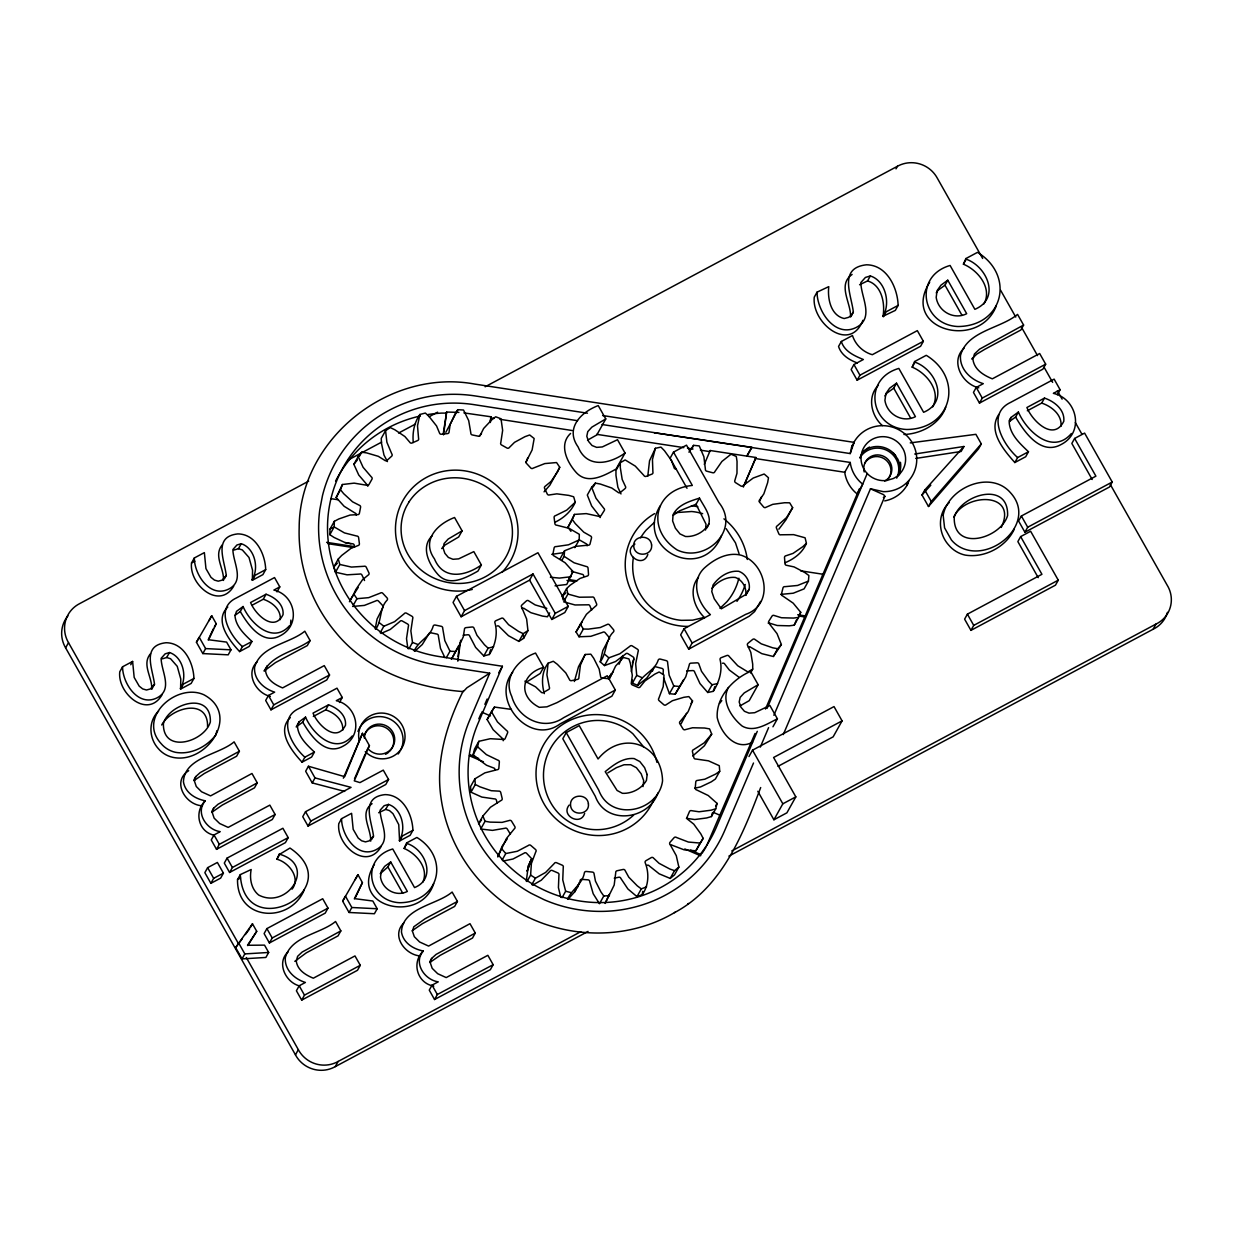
<?xml version="1.0" encoding="UTF-8"?>
<svg xmlns="http://www.w3.org/2000/svg" width="1233" height="1233" viewBox="0 0 1233 1233"><rect width="100%" height="100%" fill="white"/><g stroke="black" fill="none" stroke-linecap="round" stroke-linejoin="round"><path stroke-width="1.5" d="M526.291 881.194L528.263 866.213L531.777 858.815L526.506 853.205A1.757 1.711 29.2 0 0 524.04 853.221L512.974 859.016L503.095 861.066M527 881.564L530.606 875.106L531.392 863.501L535.769 851.88A1.757 1.711 29.2 0 0 535.461 849.445L530.837 845.453A1.757 1.711 29.2 0 0 528.371 845.468L517.305 851.263L505.777 853.544L502.155 860.018M749.202 589.266C750.358 581.806 745.95 573.838 738.752 571.295C728.487 570.278 718.716 576.998 712.998 585.105L711.765 591.547L714.246 598.806L721.32 608.825L745.611 594.66L749.202 589.266L745.765 595.416C746.921 587.956 742.513 579.988 735.315 577.445C726.376 576.489 717.498 581.714 711.903 588.372M354.287 545.418A1.757 1.711 29.2 0 0 352.407 543.784L345.04 542.566L334.066 537.465L329.827 534.675L330.012 529.08L334.343 521.328L338.751 518.985L350.018 515.07L357.447 514.623A1.757 1.711 29.2 0 0 359.419 513.205L360.56 507.349A1.757 1.711 29.2 0 0 359.265 505.237L352.592 501.831L343.683 493.678L340.493 489.748L342.435 484.507L354.133 483.136L366.648 485.232A1.757 1.711 29.2 0 0 368.975 484.492L371.904 479.298A1.757 1.711 29.2 0 0 371.333 476.924L363.088 467.292L358.217 456.564L361.701 452.203L366.71 452.912L378.3 456.318L384.665 460.279A1.757 1.711 29.2 0 0 387.131 460.294L391.57 456.287A1.757 1.711 29.2 0 0 391.77 453.852L386.885 442.246L385.575 430.641L390.275 427.589L394.853 429.778L404.886 436.528L409.741 442.2A1.757 1.711 29.2 0 0 412.115 442.971L417.602 440.551A1.757 1.711 29.2 0 0 418.557 438.316L417.509 425.847L419.898 414.488L425.354 413.04L429.069 416.507L436.559 425.955L439.426 432.798A1.757 1.711 29.2 0 0 441.445 434.232L447.471 433.615A1.757 1.711 29.2 0 0 449.089 431.797L450.153 424.553L455.085 413.841L457.828 409.71L463.516 410.019L468.694 420.607L470.806 432.953A1.757 1.711 29.2 0 0 472.285 434.941L478.25 436.189A1.757 1.711 29.2 0 0 480.361 434.956L483.66 428.452L491.751 419.836L495.666 416.769L501.014 418.788L502.648 430.363L500.798 442.678A1.757 1.711 29.2 0 0 501.6 445.005L506.933 447.995A1.757 1.711 29.2 0 0 509.337 447.487L514.531 442.339L524.981 436.667L529.681 434.972L534.166 438.516L532.117 449.953L526.491 461.003A1.757 1.711 29.2 0 0 526.537 463.438L530.683 467.908A1.757 1.711 29.2 0 0 533.149 468.155L544.816 463.577L556.561 462.545L559.751 467.261L557.64 471.73L550.997 481.486L545.356 486.141A1.757 1.711 29.2 0 0 544.632 488.468L547.221 493.94A1.757 1.711 29.2 0 0 549.502 494.926L556.838 493.847L568.798 495.389L573.669 496.776L575.256 502.201C571.418 511.325 563.573 518.184 554.742 522.376M329.827 534.675L334.174 526.923L334.343 521.328M574.825 547.668L579.156 539.915L579.34 534.321L569.076 528.325L556.761 525.196A1.757 1.711 29.2 0 1 554.881 523.578L554.126 517.613A1.757 1.711 29.2 0 1 555.544 515.641L566.764 510.108L575.256 502.201M207.56 726.915C208.516 697.308 171.033 707.557 161.693 724.989M631.327 671.492L633.777 659.301A1.757 1.711 29.2 0 0 633.084 656.942L627.921 653.69A1.757 1.711 29.2 0 0 625.485 654.091L615.514 661.551L604.524 665.589L600.209 661.844L602.829 650.531L607.977 640.775M290.603 623.79L290.896 620.091M705.523 530.067L706 524.133L696.059 504.266L699.496 498.117C704.058 507.071 714.308 518.523 706.37 528.541M561.955 560.198L564.128 556.33L564.575 550.75L575.441 546.389L588.002 545.186A1.757 1.711 29.2 0 0 590.052 543.861L591.486 538.066A1.757 1.711 29.2 0 0 590.299 535.893L583.795 532.194L575.287 523.609L572.297 519.54L574.486 514.408L586.245 513.606L598.652 516.303A1.757 1.711 29.2 0 0 601.026 515.671L604.216 510.632A1.757 1.711 29.2 0 0 603.769 508.227L595.986 498.224L591.655 487.282L595.354 483.105L600.332 484.045L611.753 488.006L617.918 492.26A1.757 1.711 29.2 0 0 620.384 492.399L625.008 488.622A1.757 1.711 29.2 0 0 625.331 486.203L622.203 479.483L620.322 467.708L620.291 462.729L625.146 459.924L635.288 466.105L643.888 475.445A1.757 1.711 29.2 0 0 646.215 476.323L651.825 474.166A1.757 1.711 29.2 0 0 652.889 471.977L652.457 459.508L655.401 448.288L660.934 447.101L664.479 450.739L671.492 460.526L674.019 467.477A1.757 1.711 29.2 0 0 675.977 469.018M780.689 594.414L793.251 593.212L804.101 588.865L808.432 581.097L808.894 575.518L804.795 572.528L794.083 566.918L786.777 565.346A1.757 1.711 29.2 0 1 784.974 563.62L784.512 557.64A1.757 1.711 29.2 0 1 786.038 555.744L793.035 553.401L802.806 546.681L806.413 543.275L805.087 537.788L793.651 534.644L781.013 534.783A1.757 1.711 29.2 0 1 778.778 533.689L776.466 528.109A1.757 1.711 29.2 0 1 777.299 525.828L786.577 517.552L792.634 507.672L789.675 502.817L784.635 502.74L772.752 504.343L766.001 507.287A1.757 1.711 29.2 0 1 763.535 506.917L759.605 502.263A1.757 1.711 29.2 0 1 759.682 499.827L763.859 493.847L767.635 482.658L768.483 477.757L764.167 474.011L753.178 478.065L743.206 485.525A1.757 1.711 29.2 0 1 740.771 485.91L735.592 482.658A1.757 1.711 29.2 0 1 734.914 480.3L736.98 473.287L737.041 461.419L736.301 456.487L731.046 454.206L721.937 461.435L714.847 471.623A1.757 1.711 29.2 0 1 712.689 472.748L706.786 471.206A1.757 1.711 29.2 0 1 705.384 469.156L703.889 456.734L699.25 445.914L693.578 445.344L688.939 452.187M602.675 415.536L850.215 453.574L851.941 446.084L854.284 442.4L474.597 384.049C388.472 368.158 299.218 439.549 299.172 527.847C297.954 565.762 311.44 603.615 335.854 632.56C366.91 670.613 415.583 687.983 463.331 691.605L466.906 687.798L489.701 673.187L438.409 665.311A138.99 135.476 29.2 0 1 319.809 509.583L322.491 495.62A138.99 135.476 29.2 0 1 475.106 395.932L587.447 413.194M643.01 786.592L643.703 780.674L641.175 773.815L636.398 767.697L630.695 764.722L624.052 764.753L616.438 767.65L607.807 772.875M375.202 628.83L377.067 619.043L382.677 607.992M375.726 629.184C382.03 620.646 379.317 608.177 387.023 600.24A1.757 1.711 29.2 0 0 386.977 597.789L382.816 593.335A1.757 1.711 29.2 0 0 380.35 593.088L368.682 597.651L356.954 598.699L353.748 593.982L355.875 589.513L362.502 579.757L368.158 575.087A1.757 1.711 29.2 0 0 368.883 572.775L366.293 567.303A1.757 1.711 29.2 0 0 364.012 566.301L351.405 567.072L339.83 564.467L338.258 559.042L341.68 555.466L351.097 548.269L357.955 545.587A1.757 1.711 29.2 0 0 359.389 543.63L358.618 537.665A1.757 1.711 29.2 0 0 356.753 536.031L344.439 532.903L334.174 526.923M161.97 694.95C147.575 719.301 117.181 693.47 119.771 671.785L122.56 666.791L132.609 661.427L134.181 677.426L139.206 686.149L142.674 688.908L146.465 690.002L150.364 688.954L154.51 684.269C152.769 668.964 141.101 645.429 166.054 642.732C183.948 642.794 193.458 662.784 193.935 678.458L191.146 683.436L180.604 689.077L180.789 679.044L177.244 666.329L170.555 658.73L166.686 657.513L162.355 658.838M180.326 688.584C187.601 677.179 183.1 656.835 169.476 652.534L165.145 653.844L161.122 658.36C161.276 671.492 173.375 689.463 157.023 697.863C138.312 707.203 122.606 683.544 122.56 666.791M233.731 586.137C219.335 610.489 188.942 584.642 191.531 562.972L194.321 557.979L204.37 552.615L205.942 568.613L210.966 577.321L214.434 580.096L218.226 581.175L222.125 580.142L226.271 575.441C224.529 560.152 212.862 536.617 237.815 533.904C255.709 533.966 265.218 553.956 265.696 569.631L262.906 574.624L252.364 580.265L252.549 570.216L249.004 557.501L242.315 549.918L238.447 548.7L234.116 550.01M252.087 579.757C259.362 568.367 254.861 548.022 241.236 543.707L236.906 545.017L232.883 549.533C233.037 562.68 245.136 580.635 228.783 589.05C210.072 598.375 194.367 574.732 194.321 557.979M380.951 846.84C366.571 871.192 336.162 845.345 338.767 823.675L341.556 818.681L351.59 813.318L353.177 829.316L358.187 838.024L361.654 840.798L365.461 841.892L369.345 840.844L373.507 836.159C371.75 820.854 360.082 797.319 385.035 794.622C402.944 794.668 412.439 814.659 412.916 830.333L410.127 835.327L399.584 840.968L398.752 824.63L393.003 813.703L389.536 810.62L385.667 809.403L378.654 812.747M399.307 840.474C406.582 829.069 402.081 808.725 388.457 804.409L384.126 805.719L380.103 810.251C380.257 823.382 392.356 841.353 376.003 849.753C357.293 859.093 341.587 835.435 341.556 818.681M574.347 681.51L578.539 666.637L585.136 654.476L590.807 654.168L593.736 658.283L599.146 669.01L600.548 676.254A1.757 1.711 29.2 0 0 602.243 678.073L608.285 678.674A1.757 1.711 29.2 0 0 610.258 677.225L615.606 666.051L623.436 657.482L628.953 658.915L630.464 663.708L632.298 675.468L631.358 682.743A1.757 1.711 29.2 0 0 632.421 684.962L638.016 687.398A1.757 1.711 29.2 0 0 640.359 686.627L644.951 680.955L654.677 674.189L659.162 671.985L664.001 675.037L663.215 686.642L658.854 698.263A1.757 1.711 29.2 0 0 659.162 700.698L663.77 704.69A1.757 1.711 29.2 0 0 666.236 704.675L672.417 700.714L683.868 697.292L688.846 696.599L692.53 700.945L688.137 711.672L680.308 721.305A1.757 1.711 29.2 0 0 679.845 723.694L683.005 728.888A1.757 1.711 29.2 0 0 685.378 729.628L692.545 727.763L704.567 728.025L709.561 728.888L711.718 734.113L704.382 745.795L692.715 755.983M862.9 320.318C849.938 353.64 811.422 323.077 814.258 297.153L817.047 292.159L828.776 286.626C827.389 298.417 830.657 315.509 844.204 318.53L848.628 317.343L851.803 314.939L853.344 312.011C851.356 294.625 838.101 267.885 866.46 264.802C886.804 264.879 897.593 287.597 898.133 305.399L895.343 310.392L883.044 316.234C885.217 303.318 881.78 285.023 867.554 280.939L859.586 284.731M883.044 316.234C890.765 303.303 885.587 280.723 870.344 275.945L865.412 277.44L860.85 282.573C861.019 297.492 874.767 317.914 856.195 327.469C834.926 338.073 817.078 311.194 817.047 292.159M443.202 434.016L446.639 412.053L458.892 412.377M443.526 434.879L446.639 412.053M458.013 656.495L459.832 643.148M490.01 421.655L491.104 416.8L463.947 412.901M457.813 661.181L460.664 640.22M490.318 422.518L491.104 416.8M585.136 654.476L580.435 665.065L578.878 677.41A1.757 1.711 29.2 0 1 577.476 679.398L571.573 680.662A1.757 1.711 29.2 0 1 569.399 679.429L565.808 672.925L557.347 664.31L553.293 661.258L548.038 663.277L546.913 674.852L549.317 687.151A1.757 1.711 29.2 0 1 548.623 689.478L543.429 692.484A1.757 1.711 29.2 0 1 540.994 691.975L535.569 686.843L524.873 681.171M614.281 878.189L618.704 877.233A1.757 1.711 29.2 0 1 620.877 878.466L627.905 888.978L636.983 896.638L642.239 894.619L642.747 891.351M642.239 894.619C648.774 885.71 649.267 873.087 645.291 862.992A1.757 1.711 29.2 0 1 646 860.665L651.178 857.659A1.757 1.711 29.2 0 1 653.613 858.168L659.038 863.3L669.735 868.972L674.513 870.668L678.859 867.123L676.285 855.687L670.166 844.636A1.757 1.711 29.2 0 1 670.105 842.201L674.05 837.731A1.757 1.711 29.2 0 1 676.501 837.484L688.384 842.047L700.159 843.079L703.149 838.363L700.837 833.893L693.763 824.137L687.906 819.483A1.757 1.711 29.2 0 1 687.074 817.171L689.417 811.684A1.757 1.711 29.2 0 1 691.651 810.697L699.034 811.776L710.932 810.22L715.741 808.833L717.082 803.407L708.235 795.516L696.768 789.983A1.757 1.711 29.2 0 1 695.258 788.01L695.751 782.046A1.757 1.711 29.2 0 1 697.554 780.412L704.86 779.194L715.618 774.093L719.733 771.288L719.286 765.693L708.451 760.823L695.905 759.019A1.757 1.711 29.2 0 1 693.855 757.586L692.453 751.729A1.757 1.711 29.2 0 1 693.655 749.618L704.166 742.898L711.718 734.113M850.215 453.574L854.407 441.476A33.63 32.782 29.2 0 1 912.312 442.863A33.63 32.782 29.2 0 1 883.244 491.643L870.467 488.792L773.877 715.263M600.209 661.844C607.052 653.043 605.033 640.035 613.34 632.02A1.757 1.711 29.2 0 0 613.418 629.585L609.487 624.931A1.757 1.711 29.2 0 0 607.021 624.561L600.271 627.52L588.388 629.123L583.348 629.03L580.389 624.175L586.43 614.311L595.724 606.019A1.757 1.711 29.2 0 0 596.556 603.754L594.244 598.159A1.757 1.711 29.2 0 0 592.01 597.065L579.371 597.219L567.935 594.059L566.61 588.573L570.216 585.166L579.988 578.447L586.985 576.104A1.757 1.711 29.2 0 0 588.511 574.208L588.049 568.228A1.757 1.711 29.2 0 0 586.245 566.502L574.085 562.787L564.128 556.33M495.019 769.885A1.757 1.711 29.2 0 0 493.508 767.928L486.526 765.246L476.786 758.064L473.195 754.488L474.535 749.063L478.866 741.31L490.318 738.706L502.956 739.446A1.757 1.711 29.2 0 0 505.206 738.459L507.534 732.972A1.757 1.711 29.2 0 0 506.717 730.66L497.469 721.937L491.458 711.78L494.448 707.064L511.371 709.391M473.195 754.488L477.525 746.736L478.866 741.31M686.411 818.358A1.757 1.711 29.2 0 1 687.32 818.45L694.703 819.529L706.586 817.972L711.41 816.585L712.304 812.979M215.975 734.375L216.9 730.707M463.207 635.226L467.723 634.764A1.757 1.711 29.2 0 1 469.758 636.197L475.614 647.387L483.814 655.941L489.285 654.507L490.58 649.714M489.285 654.507C495.327 645.491 497.993 633.485 494.957 622.927A1.757 1.711 29.2 0 1 495.897 620.692L501.399 618.272A1.757 1.711 29.2 0 1 503.773 619.028L508.613 624.715L518.646 631.466L523.239 633.654L527.94 630.602L526.63 618.997L521.744 607.376A1.757 1.711 29.2 0 1 521.944 604.956L526.368 600.949A1.757 1.711 29.2 0 1 528.849 600.964L535.199 604.925L546.805 608.331M266.867 666.036L265.542 670.906C266.821 679.876 274.944 684.747 282.588 687.906L324.264 665.62L329.55 674.99L326.76 679.984L270.967 709.838L265.665 700.452L268.455 695.458L274.651 692.145C263.816 688.8 253.721 679.568 254.568 667.423C260.286 645.738 289.77 643.688 304.813 631.204L310.115 640.574L307.325 645.568L275.545 662.553L264.078 671.029C273.171 654.122 295.704 651.363 310.115 640.574M214.141 835.219C198.174 831.874 193.966 811.638 205.264 800.803C195.215 798.892 185.135 792.634 183.424 781.753C184.503 757.309 219.212 754.735 234.1 741.865L239.402 751.236L200.178 772.613L195.754 776.59L194.413 781.013L196.278 786.515L201.565 791.771L210.566 795.886L251.964 773.492L257.265 782.863L254.476 787.856L222.202 805.118L211.937 812.208M257.265 782.863L218.041 804.24L213.617 808.216L212.276 812.639L214.141 818.142L219.644 823.505L228.151 827.405L269.827 805.118L275.113 814.489L272.323 819.483L216.53 849.337L211.228 839.95L214.018 834.957L220.214 831.643C206.543 829.778 194.922 812.516 205.264 800.803M457.428 901.431L425.154 918.693L413.795 926.784L412.439 931.208L414.319 936.695L419.59 941.966L428.591 946.081L469.989 923.687L475.291 933.057L436.066 954.419L431.642 958.411L430.302 962.834L432.182 968.321L437.684 973.7L446.192 977.584L487.852 955.313L493.154 964.684L490.364 969.677L434.555 999.516L429.254 990.145L432.043 985.152L438.239 981.838C424.568 979.973 412.947 962.711 423.289 950.997C413.24 949.071 403.16 942.829 401.449 931.948C402.528 907.488 437.253 904.914 452.126 892.045L457.428 901.431L454.638 906.425L422.364 923.687L412.099 930.776M686.658 670.906L692.715 670.582A1.757 1.711 29.2 0 1 694.657 672.124L699.974 683.56L707.742 692.499L713.275 691.328L714.816 686.611M713.275 691.328C719.116 682.25 722.723 670.613 720.134 659.871A1.757 1.711 29.2 0 1 721.197 657.682L726.807 655.524A1.757 1.711 29.2 0 1 729.135 656.403L737.735 665.743L747.876 671.939L752.731 669.118L752.7 664.14L750.82 652.38L747.691 645.645A1.757 1.711 29.2 0 1 748.015 643.241L752.639 639.449A1.757 1.711 29.2 0 1 755.105 639.588L761.27 643.842L772.69 647.803L777.669 648.743L781.368 644.566L777.037 633.639L769.253 623.621A1.757 1.711 29.2 0 1 768.806 621.216L771.981 616.176A1.757 1.711 29.2 0 1 774.37 615.56L781.506 617.748L793.543 618.072L798.537 617.44L800.726 612.308L793.204 603.168L782.724 595.955A1.757 1.711 29.2 0 1 781.537 593.782L782.97 587.987A1.757 1.711 29.2 0 1 785.02 586.661L797.581 585.459L808.432 581.097M507.195 838.964L502.139 846.223L497.747 856.95L506.486 838.471L514.3 828.838A1.757 1.711 29.2 0 0 514.762 826.449L511.603 821.255A1.757 1.711 29.2 0 0 509.229 820.515L502.078 822.38L490.04 822.118L485.047 821.27L482.889 816.03L490.457 807.245L500.968 800.525A1.757 1.711 29.2 0 0 502.155 798.414L500.752 792.557A1.757 1.711 29.2 0 0 498.718 791.124L491.273 790.707L479.837 786.793L475.321 784.45L474.89 778.855L484.893 772.86L497.053 769.731A1.757 1.711 29.2 0 0 498.856 768.097L499.35 762.133A1.757 1.711 29.2 0 0 497.839 760.16L486.388 754.627L477.525 746.736M352.206 736.024C335.546 755.397 312.797 734.067 305.537 717.128L298.987 721.937L297.446 726.407C298.371 737.257 307.094 745.04 314.415 752.068L311.625 757.062L302.085 762.164C291.928 751.313 276.022 731.2 290.264 717.637M1071.415 433.507C1052.489 455.532 1026.642 431.303 1018.396 412.053L1010.937 417.509L1009.18 422.58C1010.243 434.925 1020.153 443.757 1028.476 451.756L1025.686 456.749L1014.836 462.545C1003.986 450.292 987.433 431.103 998.822 414.427M526.029 462.575L527.786 457.705M356.229 515.101A1.757 1.711 29.2 0 0 354.934 512.99L344.13 506.285L336.162 497.5L342.435 484.507M555.05 585.845L566.748 584.488L573.006 571.495L565.053 562.71L554.234 556.006A1.757 1.711 29.2 0 1 552.954 553.894L554.095 548.038A1.757 1.711 29.2 0 1 556.068 546.604L568.536 544.801L579.156 539.915M531.423 859.632L527.061 871.253L531.777 858.815M445.822 432.305L457.828 409.71M458.399 646.046L452.264 657.898M851.464 447.995L852.804 444.527M721.552 535.554C702.224 583.779 633.993 548.793 660.117 505.962M609.225 894.372L605.141 903.419L614.173 885.078L615.729 872.733A1.757 1.711 29.2 0 1 617.132 870.745L623.035 869.481A1.757 1.711 29.2 0 1 625.208 870.714L628.799 877.218L637.261 885.833L641.314 888.885L646.57 886.866M632.437 662.676L633.777 659.301M343.329 778.193L362.487 733.311L369.438 745.641L354.272 780.843L359.944 782.601L383.278 770.132L388.58 779.503L385.79 784.496L308.05 826.079L302.748 816.693L305.537 811.699L351.051 787.363L315.016 777.931L308.435 766.248L305.645 771.241L312.226 782.909L344.67 791.416M362.487 733.311L344.685 776.667L308.435 766.248M759.528 501.6L761.516 496.822M580.034 880.67L580.373 879.853M760.576 601.427L754.596 611.599L749.263 616.192L688.708 649.159L680.647 634.872L684.084 628.722L710.393 614.65C697.724 603.384 690.31 581.93 703.92 568.444C713.707 559.397 727.439 551.66 741.156 555.235C766.572 563.342 774.678 604.417 745.811 614.311L692.145 643.01L688.708 649.159M577.476 887.498L579.787 882.073L574.67 891.86L568.028 899.258M463.146 691.081C446.947 723.771 435.557 760.329 440.921 797.119C445.899 834.541 465.088 869.558 493.508 894.326C542.412 937.65 618.92 946.019 675.191 912.189M489.701 673.187L469.788 719.887A138.99 135.476 29.2 0 0 531.099 893.278L544.138 899.72A138.99 135.476 29.2 0 0 724.834 830.256L753.502 763.027M478.82 718.824L480.962 713.799M484.862 704.336L487.127 699.034M577.568 420.7L473.919 404.624A130.02 126.737 29.2 0 0 328.656 510.94A130.02 126.737 29.2 0 0 439.595 656.619L502.401 666.267L478.019 723.447A130.02 126.737 29.2 0 0 547.575 891.675A130.02 126.737 29.2 0 0 716.604 826.696L757.278 731.339M570.956 531.361L567.966 527.292L574.486 514.408M528.263 866.213L530.591 860.788M619.028 664.263L622.757 655.54M704.29 464.379L710.193 450.523L755.968 457.505L743.345 487.081M744.254 484.646L755.968 457.505M768.282 623.312A1.757 1.711 29.2 0 1 770.024 623.312L777.175 625.501L789.212 625.825L794.206 625.193L796.395 620.06M755.074 733.45L706.679 845.684M765.477 709.052L859.478 488.638M767.065 708.389L867.231 473.518M760.299 747.106L768.591 727.64M760.684 787.533C742.775 834.941 721.891 887.421 674.436 912.667M783.263 734.591L884.878 496.329L883.691 494.71L870.467 488.792M433.692 883.676C420.499 924.997 347.583 906.594 374.447 864.348M945.757 407.183C939.808 424.106 921.143 433.893 903.943 434.494M996.341 305.753C979.017 351.051 899.936 329.612 929.682 282.234M354.518 778.794L365.138 754.149M683.514 679.815L675.114 694.256L669.442 693.686L663.539 677.796M304.32 889.733C290.449 923.671 236.906 921.513 237.522 879.607L240.312 874.613L251.162 869.527C249.42 878.59 251.162 888.87 258.637 895.004C287.166 910.031 317.482 865.474 279.737 854.238L289.971 848.057C350.049 888.746 244.18 945.726 240.312 874.613M422.796 882.181C429.146 868.386 416.492 853.668 404.147 848.458L406.628 842.925L416.877 837.454C450.122 857.783 439.78 902.371 399.692 902.726C367.665 901.338 360.206 858.307 392.741 848.982L414.55 887.59C436.975 878.513 425.493 849.244 406.936 843.48L406.628 842.925M932.734 406.859C941.334 391.015 926.707 373.167 912.173 367.157L914.609 361.546L926.26 355.32C964.052 378.423 952.292 429.099 906.733 429.5C870.344 427.928 861.852 379.024 898.842 368.42L923.625 412.3C949.595 401.326 935.878 369.499 914.963 362.163L914.609 361.546M983.98 303.888C992.58 288.044 977.954 270.197 963.42 264.186L965.871 258.576L977.507 252.349C1015.298 275.452 1003.539 326.128 957.979 326.529C921.59 324.957 913.098 276.053 950.088 265.465L974.871 309.329C1000.842 298.355 987.124 266.528 966.21 259.192L965.871 258.576M652.319 671.291L653.829 667.978L646.739 678.165L637.646 685.394L632.39 683.113L631.897 679.83M657.975 792.958C648.635 819.822 606.019 825.694 595.292 796.271L562.803 738.737L566.24 732.587L579.233 725.636L598.067 758.973C622.156 729.551 661.566 743.484 662.553 780.874C658.499 811.884 610.689 822.442 598.729 790.122L566.24 732.587M739.908 705.954L749.217 700.668L758.141 684.7L750.604 671.353C732.756 678.936 716.019 697.292 717.205 717.529C720.55 732.726 735.562 751.56 752.623 742.143M728.456 687.459C720.827 701.13 731.57 717.575 742.266 726.129C754.041 732.772 766.864 724.048 777.406 718.808L769.87 705.476L754.719 712.705L749.017 713.136L744.424 711.287L740.91 707.172L739.184 702.009L740.139 697.4L744.239 692.915L758.141 684.7M884.708 500.906A33.63 32.782 29.2 0 0 906.748 485.663L908.891 480.993M686.581 713.383L681.078 723.817M208.13 639.942L213.432 628.691M196.432 642.254L211.737 615.76L216.222 623.698L208.639 639.757L226.61 642.1L230.987 649.837L228.197 654.831L202.828 653.582L196.432 642.254L199.222 637.261L205.618 648.589L230.987 649.837M354.333 898.842L362.425 882.612L357.955 874.675L342.651 901.169L349.047 912.482L374.4 913.73L377.19 908.752L372.828 901.015L354.857 898.672L362.425 882.612M350.126 600.255L358.171 587.509M608.825 678.951L613.418 671.245M577.121 886.712L574.67 891.86L576.967 887.051M608.979 678.597L611.275 673.804L608.47 678.15M1014.343 529.034C1006.143 546.959 984.504 558.318 965.085 555.081A29.191 28.451 29.2 0 1 948.655 545.017C938.02 533.226 937.265 513.807 949.163 502.602M647.818 554.511C642.532 569.723 620.862 552.399 634.918 544.061M584.642 813.426C580.666 826.403 560.352 815.583 569.184 805.057M906.748 485.663L908.336 482.627M609.472 639.033A1.757 1.711 29.2 0 0 609.087 637.338L605.141 632.683A1.757 1.711 29.2 0 0 602.69 632.329L590.807 636.32L579.017 636.783L576.058 631.943L582.099 622.064M596.726 434.34L683.791 447.625M746.736 456.102L751.637 447.317L654.476 432.752L850.246 462.452L850.6 464.733A33.63 32.782 29.2 0 0 860.896 482.642L862.715 484.137L857.212 493.955L855.409 492.46A33.63 32.782 29.2 0 1 845.114 474.566L844.744 472.27L850.246 462.452M588.064 931.424L335.237 1066.637A28.683 27.958 29.2 0 1 295.458 1054.847L65.611 647.849L68.509 642.67A28.868 28.143 29.2 0 1 79.59 603.661L308.666 481.147M130.744 664.757L132.609 661.427M166.686 657.513L169.476 652.534M154.51 684.269L151.721 689.262C152.538 677.364 141.363 664.433 150.534 653.69M238.447 548.7L241.236 543.707M224.421 578.77L226.271 575.441M208.947 620.754L211.737 615.76M214.357 627.027L216.222 623.698M180.604 689.077L183.393 684.084L193.935 678.458M202.828 653.582L205.618 648.589M252.364 580.265L255.154 575.272L265.696 569.631M234.933 615.375L240.296 611.522L243.086 606.528C250.345 623.482 273.094 644.797 289.755 625.424M252.426 605.033L263.276 599.238L266.066 594.244C274.774 597.157 284.068 604.494 283.051 614.65C274.08 632.837 255.262 614.311 250.576 602.521L266.066 594.244M227.797 607.037C213.556 620.6 229.477 640.713 239.618 651.579L242.408 646.585L251.948 641.484C244.627 634.44 235.904 626.657 234.979 615.806L236.52 611.337L243.086 606.528M277.009 591.886L279.799 586.893L274.527 577.568L236.366 597.974C214.326 608.239 229.508 635.226 242.408 646.585M239.618 651.579L249.158 646.462L251.948 641.484M367.835 486.203A1.757 1.711 29.2 0 0 367.002 484.677L358.757 475.044L353.871 464.317L358.217 456.564M336.162 497.5L340.493 489.748M359.527 456.087L361.701 452.203M385.575 430.641L381.244 438.393L381.506 443.371L383.972 455.039L387.439 461.604M193.905 779.919L195.754 776.59M364.536 580.527L361.963 575.056A1.757 1.711 29.2 0 0 359.682 574.069L347.074 574.825L335.499 572.22L333.912 566.795L338.258 559.042M419.898 414.488C414.18 422.565 412.3 432.783 413.271 442.508M335.499 572.22L339.83 564.467M239.402 751.236L236.613 756.23L204.339 773.492L194.074 780.581M211.752 811.545L213.617 808.216M270.967 709.838L273.757 704.844L329.55 674.99M349.417 601.735L353.748 593.982M216.53 849.337L219.32 844.343L275.113 814.489M353.332 605.156L356.954 598.699M207.637 867.662L204.848 872.656L210.874 883.337L220.63 878.127L223.42 873.134L217.378 862.453L207.637 867.662L213.663 878.343L210.874 883.337M298.987 721.937L296.197 726.931L302.748 722.122L305.537 717.128M227.088 858.106L224.298 863.1L229.6 872.471L285.409 842.632L288.198 837.639L282.896 828.268L227.088 858.106L232.39 867.493L229.6 872.471M313.336 716.465L325.728 709.838L328.517 704.844C337.226 707.757 346.519 715.094 345.502 725.251C336.532 743.437 317.713 724.912 313.028 713.121L328.517 704.844M302.085 762.164L304.875 757.185L314.415 752.068M339.476 702.486L342.265 697.493L336.994 688.168L298.818 708.574C276.778 718.839 291.974 745.811 304.875 757.185M380.211 632.729L383.833 626.256L394.591 621.679L404.177 613.757A1.757 1.711 29.2 0 1 406.582 613.233L411.899 616.238A1.757 1.711 29.2 0 1 412.701 618.565L410.866 630.864L412.5 642.439L408.894 648.912M312.226 782.909L315.016 777.931M279.429 853.698L276.947 859.231C288.753 862.36 301.052 877.788 292.067 889.163M276.947 859.231L279.737 854.238M462.098 530.853L448.18 539.052L444.08 543.553L443.125 548.146L444.866 553.324L448.365 557.439L452.973 559.289L458.661 558.857L473.826 551.613L481.363 564.961C465.735 576.135 443.341 580.62 434.463 558.873C421.147 540.27 437.176 524.04 454.561 517.506L462.098 530.853L458.661 537.002L444.743 545.202L441.676 548.577M256.726 931.316L247.494 945.279L264.525 945.125L268.671 952.462L265.881 957.455L242.038 958.904L235.642 947.576L252.472 923.779L256.726 931.316L247.787 945.603M250.607 927.108L252.472 923.779M308.05 826.079L310.839 821.086L388.58 779.503M242.038 958.904L244.828 953.91L268.671 952.462M414.242 650.932C418.203 641.068 430.332 636.983 433.137 626.272A1.757 1.711 29.2 0 1 435.249 625.054L441.214 626.302A1.757 1.711 29.2 0 1 442.709 628.291L444.82 640.636L449.999 651.224L455.671 651.517L458.414 647.402L463.346 636.675L464.425 629.447A1.757 1.711 29.2 0 1 466.028 627.628L472.054 626.996A1.757 1.711 29.2 0 1 474.089 628.445L476.955 635.288L484.446 644.736L488.145 648.188L493.616 646.755M266.898 928.603L264.109 933.581L269.411 942.968L325.204 913.129L327.993 908.135L322.707 898.749L266.898 928.603L272.2 937.974L269.411 942.968M366.648 750.635L369.438 745.641M551.814 619.475L564.822 612.524L568.259 606.374L537.958 552.738L456.487 596.325L453.05 602.475L461.111 616.747L529.589 580.126L533.026 573.977L555.251 613.34L551.814 619.475L529.589 580.126M481.363 564.961L477.926 571.11C466.444 577.491 449.999 586.831 438.655 575.241C429.254 565.176 420.021 547.005 432.398 535.569M461.111 616.747L464.548 610.597L533.026 573.977M446.377 657.682L449.999 651.224M451.34 659.285L455.671 651.517M559.751 467.261L549.872 485.17L544.046 491.844M385.667 809.403L388.457 804.409M605.773 418.927L591.855 427.142L587.756 431.642L586.8 436.235L588.526 441.399L592.04 445.514L596.649 447.379L602.336 446.932L617.502 439.703L625.039 453.05C609.41 464.224 587.016 468.694 578.123 446.962C564.806 428.344 580.851 412.13 598.236 405.58L605.773 418.927L596.834 434.895L587.524 440.181M371.642 839.488L373.507 836.159M342.651 901.169L345.44 896.175L351.837 907.503L377.19 908.752M355.166 879.668L357.955 874.675M299.187 985.768L296.398 990.762L301.684 1000.133L357.493 970.294L360.283 965.3L354.981 955.929L313.321 978.201C305.676 975.056 297.554 970.186 296.274 961.216L297.6 956.346L302.116 952.076L340.847 930.884L335.546 921.498C320.503 933.998 291.019 936.047 285.301 957.733C284.453 969.878 294.548 979.11 305.383 982.454L299.187 985.768L304.474 995.139L301.684 1000.133M483.814 655.941L488.145 648.188M349.047 912.482L351.837 907.503M340.847 930.884L338.058 935.878L306.277 952.862L294.81 961.339M567.966 527.292L572.297 519.54M591.655 487.282L587.309 495.034L591.655 505.977L599.438 515.98A1.757 1.711 29.2 0 1 600.194 517.552M593.181 486.989L595.354 483.105M399.584 840.968L402.374 835.974L412.916 830.333M380.211 873.735L387.917 866.953L390.707 861.959L407.352 891.444C396.055 897.239 382.276 889.409 380.504 877.064L381.321 871.145L384.681 866.352L390.707 861.959M560.244 558.503L564.575 550.75M498.749 672.817L502.401 666.267M497.069 626.025A1.757 1.711 29.2 0 1 499.427 626.78L508.474 635.704L518.893 641.407L523.239 633.654M404.147 848.458L406.936 843.48M625.039 453.05L616.099 469.018C604.617 475.399 588.187 484.723 576.828 473.148C567.427 463.084 558.195 444.897 570.571 433.461M620.291 462.729L615.961 470.482L615.976 475.46L617.872 487.235L621 493.955M518.893 641.407L523.609 638.355L527.94 630.602M295.458 1054.847L298.34 1049.668L246.323 957.548M503.203 740.74A1.757 1.711 29.2 0 0 502.37 738.413L493.138 729.689L487.127 719.533L491.458 711.78M494.448 707.064L487.127 719.533M549.641 612.909L547.467 616.777L542.458 616.084L530.868 612.678L524.518 608.717A1.757 1.711 29.2 0 0 522.037 608.701M568.675 579.248L570.848 575.379M571.557 574.085L573.006 571.495M563.157 599.978L562.279 596.325L566.61 588.573M564.313 600.517L567.935 594.059M655.401 448.288L649.544 460.741L647.787 476.138M474.89 778.855L470.559 786.608L470.991 792.202L481.826 797.073L494.371 798.892A1.757 1.711 29.2 0 1 496.421 800.309L497.115 803.238M470.991 792.202L475.321 784.45M543.614 667.346C520.526 674.004 518.153 696.599 539.283 707.326L546.928 706.833L556.931 702.671L607.268 675.761L615.329 690.033L563.651 717.683C543.722 731.554 517.891 718.515 511.741 696.383C502.725 677.518 518.137 659.162 535.554 653.058L543.614 667.346L540.177 673.495L525.35 682.82M548.038 663.277C541.549 671.846 541.441 683.637 544.339 693.609M673.511 452.11L692.329 485.448C653.875 489.239 645.738 529.681 677.194 549.964C705.045 563.404 741.064 530.282 719.009 502.694L686.504 445.159L673.511 452.11L670.074 458.26L687.012 488.268M576.058 631.943L580.389 624.175M335.237 1066.637L338.135 1061.459L580.774 931.701M579.017 636.783L583.348 629.03M478.558 823.783L482.889 816.03M691.405 449.228L693.578 445.344M485.047 821.27L480.716 829.023L492.476 830.379L504.898 828.283A1.757 1.711 29.2 0 1 507.272 829.023L510.431 834.202M433.816 986.123C417.062 983.302 411.283 962.48 423.289 950.997M710.193 450.523L709.622 451.571L700.39 450.153M429.793 961.74L431.642 958.411M604.524 665.589L608.855 657.836L619.845 653.783L629.816 646.339A1.757 1.711 29.2 0 1 632.252 645.938L637.43 649.19A1.757 1.711 29.2 0 1 638.108 651.548L635.658 663.739L636.721 675.36L632.39 683.113M896.021 168.844L897.47 166.255A28.96 28.22 29.2 0 1 937.25 178.061L982.655 258.452M434.555 999.516L437.345 994.522L493.154 964.684M475.291 933.057L472.501 938.051L440.227 955.313L429.963 962.403M615.329 690.033L611.892 696.183L560.214 723.833C529.25 746.751 490.302 699.527 512.697 672.201M747.044 456.133L751.96 447.348M637.646 685.394C641.268 674.543 654.661 671.276 658.16 660.225A1.757 1.711 29.2 0 1 660.333 659.1L666.236 660.641A1.757 1.711 29.2 0 1 667.623 662.691L669.134 675.114L673.773 685.933L669.442 693.686M867.554 280.939L870.344 275.945M531.839 884.616L535.446 878.158L545.618 872.44L554.264 863.516A1.757 1.711 29.2 0 1 556.592 862.746L562.202 865.181A1.757 1.711 29.2 0 1 563.25 867.4L562.757 879.869L565.654 891.228L562.048 897.686M853.344 312.011L850.554 317.004C851.294 303.041 837.007 284.9 852.111 274.45M841.338 341.464C844.358 351.42 854.531 355.875 863.347 359.512L853.93 364.552L851.14 369.546L857.151 380.196L920.573 346.288L923.363 341.294L917.337 330.629L872.317 354.703C862.992 352.052 855.409 344.731 852.465 335.515L841.338 341.464L838.548 346.458C841.23 355.012 849.29 360.021 857.305 362.934M883.367 316.804L886.157 311.81L898.133 305.399M675.114 694.256L685.779 676.809L689.278 664.895A1.757 1.711 29.2 0 1 690.989 663.154L697.046 662.83A1.757 1.711 29.2 0 1 698.988 664.371L701.515 671.322L708.543 681.109L712.073 684.747L717.606 683.575M857.151 380.196L859.94 375.202L923.363 341.294M567.565 899.134C571.758 889.548 582.562 883.768 584.365 872.918A1.757 1.711 29.2 0 1 586.322 871.469L592.379 872.085A1.757 1.711 29.2 0 1 594.075 873.889L595.462 881.133L600.887 891.86L603.8 895.975L609.472 895.667M792.634 507.672L785.96 519.787L778.855 529.204M691.081 703.534L692.53 700.945M707.742 692.499L712.073 684.747M936.217 292.915L938.128 290.187L944.987 285.193L947.776 280.199L966.687 313.706C953.849 320.287 938.19 311.394 936.186 297.369L937.111 290.634L940.918 285.208L947.776 280.199M603.8 895.975L599.469 903.727L593.181 893.725L589.728 881.657A1.757 1.711 29.2 0 0 588.049 879.838L581.097 879.314M806.413 543.275C802.729 552.569 794.237 558.857 785.282 562.649M884.97 395.885L886.881 393.157L893.74 388.164L896.53 383.17L915.441 416.677C902.602 423.258 886.943 414.365 884.924 400.34L885.864 393.604L889.671 388.164L896.53 383.17M963.42 264.186L966.21 259.192M912.173 367.157L914.963 362.163M750.573 672.987L752.731 669.118M636.983 896.638L641.314 888.885M748.308 647.202A1.757 1.711 29.2 0 1 750.774 647.34L761.824 653.66L773.338 656.495L777.669 648.743M781.368 644.566L773.338 656.495M798.552 616.192L800.726 612.308M794.206 625.193L798.537 617.44M822.519 575.302L823.105 574.27L800.633 570.817M719.733 771.288L715.387 779.04L711.271 781.845L700.529 786.947L694.672 788.195M646.847 865.412A1.757 1.711 29.2 0 1 649.282 865.92L659.223 873.843L670.182 878.42L674.513 870.668M678.859 867.123L674.513 874.875L670.182 878.42M715.633 805.997L717.082 803.407M711.41 816.585L715.741 808.833M670.444 844.959A1.757 1.711 29.2 0 1 672.17 845.237L684.053 849.799L695.828 850.832L700.159 843.079M703.149 838.363L695.828 850.832M748.97 756.553L752.531 750.173L834.017 706.586L842.077 720.873L833.154 736.841L778.038 766.325M719.687 816.416L720.272 815.367L713.229 812.331M772.952 726.792L777.406 718.808M976.243 387.424L973.454 392.418L979.48 403.083L1042.887 369.16L1045.676 364.167L1039.666 353.517L992.318 378.839C983.626 375.264 974.394 369.715 972.945 359.527L974.44 353.994L979.572 349.155L1023.59 325.05L1017.564 314.4C1000.472 328.594 966.965 330.922 960.476 355.566C959.505 369.361 970.972 379.856 983.287 383.663L976.243 387.424L982.269 398.089L979.48 403.083M910.262 442.894L975.889 434.324L981.298 443.895L978.509 448.889L928.48 506.501L921.991 494.988L924.781 489.994L963.913 446.485L914.732 454.021M1023.59 325.05L1020.801 330.043L984.689 349.355L976.783 354.133L971.65 358.988M928.48 506.501L931.269 501.507L981.298 443.895M963.913 446.485L961.124 451.478L915.734 458.429M757.802 791.278L773.908 819.775L782.832 803.808L795.824 796.857L773.6 757.494L842.077 720.873M795.824 796.857L786.901 812.824L773.908 819.775M1009.087 420.838L1010.937 417.509M1009.503 421.409L1015.607 417.047L1018.396 412.053M1027.32 410.774L1041.715 403.083L1044.505 398.089C1054.4 401.403 1064.958 409.741 1063.802 421.27C1053.614 441.938 1032.237 420.885 1026.904 407.506L1044.505 398.089M1014.836 462.545L1017.626 457.566L1028.476 451.756M1057.328 394.73L1060.118 389.736L1054.123 379.132L1010.752 402.328C985.706 413.995 1002.968 444.651 1017.626 457.566M1074.621 438.455L1095.906 476.154L1021.371 516.01L1018.581 521.004L1024.916 532.224L1109.438 487.02L1112.228 482.026L1084.608 433.107L1074.621 438.455L1071.831 443.433L1092.191 479.498M1020.647 536.602L1041.931 574.301L967.396 614.157L964.607 619.151L970.941 630.371L1055.479 585.166L1058.268 580.173L1030.634 531.253L1020.647 536.602L1017.857 541.595L1038.217 577.645M1024.916 532.224L1027.706 527.231L1112.228 482.026M970.941 630.371L973.731 625.393L1058.268 580.173M728.903 856.103L1153.102 629.246L1155.999 624.068A28.143 27.434 29.2 0 0 1167.096 585.059L1110.347 484.554M654.476 432.752L655.309 432.768M702.101 853.282L705.831 847.395M222.294 544.878C213.124 555.605 224.298 568.536 223.481 580.435M403.777 923.008C390.722 935.693 405.179 955.051 420.499 955.976M708.944 523.917C704.305 532.009 694.749 537.11 685.456 536.494L679.938 533.889L675.345 528.14L672.617 520.927L673.079 514.654C678.042 504.744 689.648 501.245 699.496 498.117M235.642 947.576L242.13 938.899M245.367 934.552L249.683 928.773M878.435 385.205C866.938 396.594 871.115 415.675 882.366 425.585M1001.227 527.477C1018.304 492.152 965.886 492.368 953.803 516.889M479.56 822.473L481.564 819.853M698.479 577.198C688.245 589.544 693.979 607.699 704.706 617.779M158.61 711.102C148.13 720.981 148.792 738.058 158.163 748.431A25.693 25.045 29.2 0 0 172.62 757.293C206.296 764.892 241.19 714.786 203.907 694.78C176.889 682.388 137.079 717.359 160.953 743.437A25.693 25.045 29.2 0 0 175.41 752.3C190.807 755.089 206.928 746.813 216.083 734.606M353.871 464.317L357.37 459.955M479.329 436.205L481.502 433.523M719.533 703.426L721.814 700.637M257.389 661.566C244.874 672.987 255.709 693.208 270.366 696.398M288.121 951.876C276.13 962.68 285.517 982.439 299.619 985.953M964.052 348.23C949.826 361.192 962.141 384.172 978.802 387.809M921.991 494.988L930.823 485.17M333.912 566.795L337.349 563.219M562.279 596.325L565.885 592.919M884.878 496.329L883.398 497.516M654.476 522.283L646.184 530.067A58.228 56.764 29.2 0 0 640.605 537.773M719.995 608.347L726.838 601.781A58.228 56.764 29.2 0 0 738.86 578.231M633.685 815.044C622.665 825.401 607.253 830.842 592.164 829.485A51.817 50.507 29.2 0 1 561.647 816.292C548.824 804.918 542.073 787.317 543.722 770.286A58.228 56.764 29.2 0 1 556.977 739.214C568.089 726.283 585.444 719.101 602.444 720.658A51.817 50.507 29.2 0 1 632.961 733.851L643.672 746.951M414.827 651.194L422.241 644.551L428.807 634.024A1.757 1.711 29.2 0 1 429.238 633.253M372.073 803.7C358.788 812.886 371.364 828.853 370.717 841.153M673.11 515.409L679.414 510.878L696.059 504.266M188.695 770.702C171.325 781.383 185.474 805.272 202.474 805.796M687.783 903.959L688.569 903.45M347.691 460.279L381.629 442.123M398.598 433.045L415.567 423.982M429.146 416.723L437.623 412.176M485.139 386.777L897.47 166.255M191.531 562.972L194.891 561.185M279.799 586.893L273.865 590.083C295.273 594.907 301.176 624.777 280.6 635.565C262.629 645.784 248.033 624.854 240.296 611.522M342.265 697.493L336.316 700.668C357.724 705.507 363.643 735.361 343.067 746.165C325.08 756.384 310.485 735.454 302.748 722.122M555.251 613.34L568.259 606.374M982.269 398.089L1045.676 364.167M1060.118 389.736L1053.367 393.358C1077.257 398.706 1084.639 432.197 1061.413 444.358C1040.976 455.979 1024.392 432.197 1015.607 417.047M232.39 867.493L288.198 837.639M213.663 878.343L223.42 873.134M237.522 879.607L240.543 877.988M272.2 937.974L327.993 908.135M304.474 995.139L360.283 965.3M731.801 850.924L1155.999 624.068M330.012 529.08L332.956 527.524M532.61 885.171L541.287 880.192L549.933 871.269A1.757 1.711 29.2 0 1 552.261 870.498L557.871 872.933A1.757 1.711 29.2 0 1 558.919 875.153L558.426 887.621L560.815 897.377M381.059 633.454L390.26 629.447L399.846 621.509A1.757 1.711 29.2 0 1 402.251 620.985L407.568 623.99A1.757 1.711 29.2 0 1 408.37 626.318L406.52 638.632L407.846 648.558M703.611 617.579L692.622 620.153L681.371 620.338A51.817 50.507 29.2 0 1 650.854 607.145C638.031 595.77 631.281 578.185 632.93 561.138A58.228 56.764 29.2 0 1 633.423 557.347M564.205 552.554L551.737 554.357M674.836 512.697L691.651 511.51A51.817 50.507 29.2 0 1 702.671 513.683M571.079 576.736L559.381 578.092L550.38 577.244M352.607 606.451L364.351 605.418L376.019 600.841A1.757 1.711 29.2 0 1 378.485 601.087L382.646 605.542A1.757 1.711 29.2 0 1 383.124 607.222M446.053 413.101L441.429 413.101A130.02 126.737 29.2 0 0 428.005 414.535M673.773 685.933L679.445 686.504M687.475 448.18L693.008 449.028M601.981 424.491L654.908 432.721M755.382 458.537L844.744 472.27M330.675 498.61L338.212 499.766M326.637 542.35L354.919 546.697M569.461 579.664L577.029 580.835M797.72 614.743L805.334 615.914L804.764 616.947L799.046 616.068M327.947 543.676L352.453 547.437M566.995 580.404L574.563 581.575M490.518 417.833L494.248 418.419M499.827 419.282L572.204 430.533M345.04 542.566L350.958 543.815M565.654 891.228L571.187 892.661M563.589 601.812L575.04 604.971L587.679 604.817A1.757 1.711 29.2 0 1 589.913 605.912L591.64 610.104M412.5 642.439L417.848 644.458M636.721 675.36L641.977 677.641M481.687 712.119L490.487 715.926M469.973 754.704L478.758 758.495M690.634 850.2L701.176 854.762M469.403 755.737L483.444 761.809M684.793 848.951L700.591 855.794M571.372 571.264L581.914 574.27A1.757 1.711 29.2 0 1 583.718 575.981M1041.715 403.083C1051.61 406.381 1062.168 414.735 1061.012 426.264M263.276 599.238C271.984 602.151 281.278 609.487 280.261 619.644M325.728 709.838C334.436 712.751 343.73 720.087 342.712 730.244M530.606 875.106L535.446 878.158M739.076 677.287L729.366 670.058L724.804 664.155A1.757 1.711 29.2 0 0 722.476 663.277M579.464 539.946L585.968 543.645A1.757 1.711 29.2 0 1 587.139 545.818M379.332 622.727L383.833 626.256M604.54 654.091L608.855 657.836M862.191 452.48A22.425 21.855 29.2 0 1 893.709 453.39L897.763 459.077A22.425 21.855 29.2 0 1 899.319 474.797M502.093 849.198L505.777 853.544M893.709 453.39L895.728 455.809M726.175 528.695L735.485 542.859L739.06 553.663M1000.626 290.264L1015.761 317.066M1021.433 327.115L1037.508 355.597M1044.135 367.311L1052.643 382.384M1057.375 390.769L1062.106 399.138M1075.346 422.58L1081.973 434.309M944.987 285.193L962.017 315.355M1021.371 516.01L1027.706 527.231M893.74 388.164L910.771 418.311M853.93 364.552L859.94 375.202M924.781 489.994L931.269 501.507M967.396 614.157L973.731 625.393M684.084 628.722L692.145 643.01M752.531 750.173L782.832 803.808M456.487 596.325L464.548 610.597M387.917 866.953L402.713 893.154M268.455 695.458L273.757 704.844M432.043 985.152L437.345 994.522M305.537 811.699L310.839 821.086M214.018 834.957L219.32 844.343M238.431 942.582L244.828 953.91M68.509 642.67L238.755 944.154M444.836 657.513L440.489 648.388L438.378 636.043A1.757 1.711 29.2 0 0 436.883 634.055L430.918 632.806A1.757 1.711 29.2 0 0 430.024 632.806M523.424 635.041L523.609 638.355M663.092 674.097L663.292 670.444A1.757 1.711 29.2 0 0 661.905 668.394L656.002 666.868A1.757 1.711 29.2 0 0 654.307 667.223M1167.435 612.339A28.143 27.434 29.2 0 1 1153.102 629.246M65.611 647.849A28.868 28.143 29.2 0 1 67.923 615.884M338.135 1061.459A28.683 27.958 29.2 0 1 298.34 1049.668M864.179 471.962A14.164 13.81 29.2 0 1 873.134 455.594A14.164 13.81 29.2 0 1 890.627 463.331A14.164 13.81 29.2 0 1 884.724 481.04M864.78 463.115A14.164 13.81 29.2 0 1 885.571 459.693A14.164 13.81 29.2 0 1 886.743 480.562M860.172 457.582A21.084 20.545 29.2 0 1 869.496 447.04M900.46 462.313A21.084 20.545 29.2 0 1 897.824 476.169M859.771 457.89A21.084 20.545 29.2 0 1 887.683 450.769A21.084 20.545 29.2 0 1 896.715 478.127M359.358 741.172A23.35 22.749 29.2 0 1 384.095 713.213A23.35 22.749 29.2 0 1 402.759 746.289A23.35 22.749 29.2 0 1 365.261 751.621M399.846 751.56A23.35 22.749 29.2 0 1 398.12 753.995M357.971 731.446A23.35 22.749 29.2 0 1 388.965 718.623A23.35 22.749 29.2 0 1 400.571 750.265M364.29 738.028A15.305 14.919 29.2 0 1 384.187 724.942A15.305 14.919 29.2 0 1 392.264 747.568A15.305 14.919 29.2 0 1 368.189 748.94M364.089 735.824A15.305 14.919 29.2 0 1 386.283 727.994A15.305 14.919 29.2 0 1 389.705 751.251M388.765 752.145A15.305 14.919 29.2 0 1 385.482 754.288M745.241 584.488A61.665 60.109 29.2 0 1 736.949 601.365M687.968 626.41A61.665 60.109 29.2 0 1 627.705 581.699A61.665 60.109 29.2 0 1 654.6 513.606M691.466 505.761A61.665 60.109 29.2 0 1 697.816 506.748M723.941 518.846A61.665 60.109 29.2 0 1 747.306 559.474M472.27 589.451A61.665 60.109 29.2 0 1 395.639 524.734A61.665 60.109 29.2 0 1 481.024 475.614A61.665 60.109 29.2 0 1 502.062 572.312M654.476 798.105A61.665 60.109 29.2 0 1 558.21 820.808A61.665 60.109 29.2 0 1 564.945 723.031A61.665 60.109 29.2 0 1 656.942 762.379M335.592 481.086A130.02 126.737 29.2 0 1 420.438 415.968M943.168 515.271L944.586 527.878L951.444 540.023A29.191 28.451 29.2 0 0 967.874 550.088C998.129 557.177 1035.812 520.203 1010.428 492.661C990.376 469.557 948.162 487.651 943.168 515.271M163.403 723.401C162.54 754.396 204.37 742.096 210.35 721.921C211.444 690.881 169.306 703.319 163.403 723.401M954.234 517.259C953.263 552.461 1000.78 538.497 1007.592 515.579C1008.841 480.3 960.939 494.433 954.234 517.259M588.418 803.87C589.728 815.183 571.465 816.57 570.571 805.396C569.353 794.052 587.386 792.773 588.418 803.87M651.594 544.955C652.92 556.268 634.656 557.655 633.747 546.481C632.529 535.137 650.562 533.858 651.594 544.955M861.328 454.592L861.066 456.873A22.425 21.855 29.2 0 0 861.744 463.731L862.453 465.935A22.425 21.855 29.2 0 0 865.89 471.992L867.446 473.749A22.425 21.855 29.2 0 0 873.056 477.957L875.183 478.959A22.425 21.855 29.2 0 0 886.65 480.469L893.293 478.543A22.425 21.855 29.2 0 0 903.25 449.244L900.753 445.329A22.425 21.855 29.2 0 0 861.328 454.592M647.14 774.524L646.446 780.443C641.669 788.673 631.866 793.821 622.403 793.312L617.086 790.461L605.218 771.642C613.387 764.969 622.989 757.447 634.132 758.572L639.819 761.547L644.612 767.666L647.14 774.524M409.186 501.661L406.428 506.439A51.817 50.507 29.2 0 0 402.035 538.667C405.38 555.621 417.432 570.185 432.937 577.599A58.228 56.764 29.2 0 0 467.06 582.839C483.814 580.45 499.396 570.031 507.087 554.804A51.817 50.507 29.2 0 0 511.479 522.576C508.135 505.622 496.067 491.042 480.577 483.644A58.228 56.764 29.2 0 0 446.438 478.404C431.519 480.577 417.509 488.977 409.186 501.661"/></g></svg>
